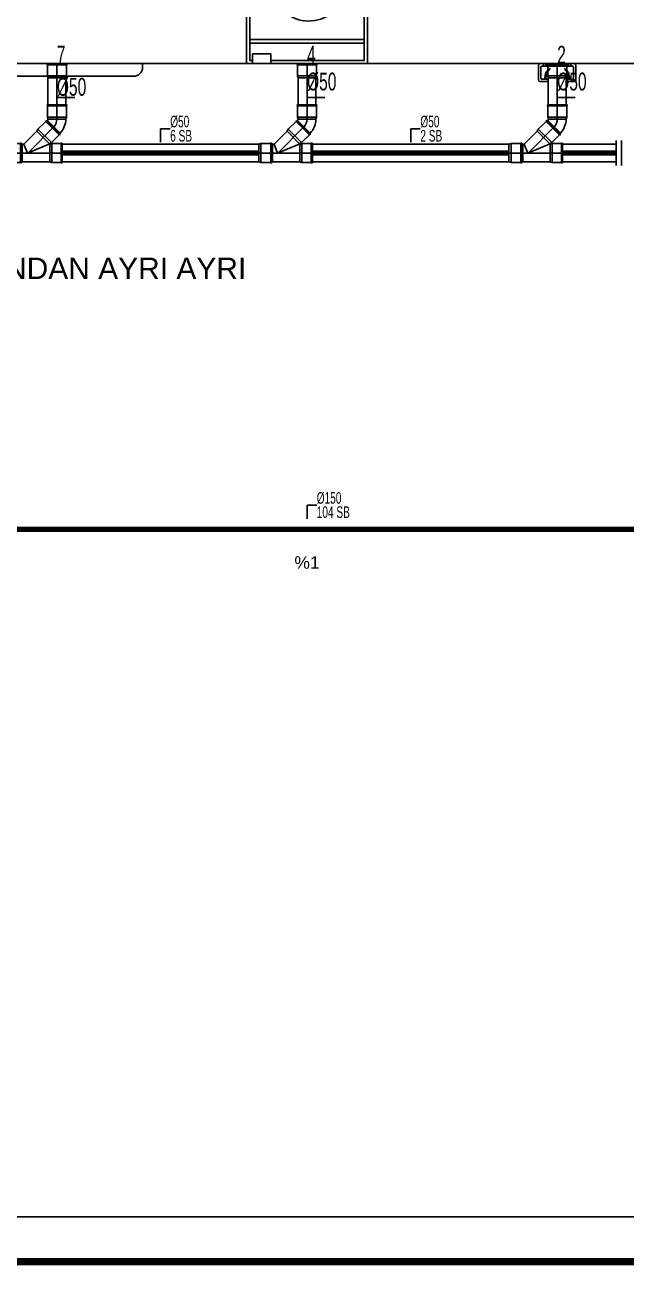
# Model space of a CAD drawing. Header units: centimetres. Extents: x -13133 to 30552, y -2 to 4552.
# Drawn here: x 16022 to 16359, y -2 to 692 of the extents above; entities that cross this region are included whole.
import ezdxf
from ezdxf.enums import TextEntityAlignment as Align

# ---------------------------------------------------------------- set-up
doc = ezdxf.new("R2010")
doc.units = ezdxf.units.CM
for name, pattern in [('BASMA HATTI', [31, 25, -6]), ('PIS', [38, 30, -8]), ('SICAK', [4.6, 4, -0.15, 0.075, -0.15, 0.075, -0.15]), ('SOGUK', [4.375, 4, -0.15, 0.075, -0.15])]:
    doc.linetypes.add(name, pattern=pattern)
for name, color, linetype in [('MTY-PIS-SU-BORUSU', 6, 'PIS'), ('MTY-PISSU-CAP', 211, 'CONTINUOUS'), ('MTY-PVC', 43, 'CONTINUOUS'), ('MTY-SICAKSU-BORU', 1, 'BASMA HATTI'), ('MTY-SOGUKSU-BORU', 5, 'CONTINUOUS'), ('MTY-TEFRIS', 15, 'CONTINUOUS'), ('MTY-TEMIZSU-CAP', 101, 'CONTINUOUS'), ('MTY-YUK-BIRIMI', 7, 'CONTINUOUS'), ('ROTAS-PAFTA', 7, 'CONTINUOUS'), ('ROTAS-PIS-SU-BORUSU', 6, 'PIS'), ('ROTAS-PISSU-CAP', 211, 'CONTINUOUS'), ('ROTAS-PVC', 43, 'CONTINUOUS'), ('ROTAS-SEMA', 8, 'CONTINUOUS'), ('ROTAS-TEFRIS', 15, 'CONTINUOUS'), ('ROTAS-YAZI', 7, 'CONTINUOUS')]:
    doc.layers.add(name, color=color, linetype=linetype)
doc.styles.add('CAP', font='wturkce.SHX', dxfattribs={"width": 0.65})
doc.styles.add('MTY_CAP', font='wturkce.SHX', dxfattribs={"width": 0.65, "height": 20})
doc.styles.add('ROTAS', font='arial.ttf')
doc.linetypes.add('PİS SU', pattern='A,6,-0.4,[")",Standard,S=1,R=0,X=-0.1,Y=-0.375],-0.2', length=6.6)

# ---------------------------------------------------------------- blocks, each defined once
blk = doc.blocks.new('DUS TEKNESI1 KOLON')
at = {"layer": 'MTY-SICAKSU-BORU', "linetype": 'SICAK', "ltscale": 10}
blk.add_line((-15, 70), (-15, 135), dxfattribs=at)
at = {"layer": 'MTY-SOGUKSU-BORU', "linetype": 'SOGUK', "ltscale": 10}
blk.add_line((0, 70), (0, 130), dxfattribs=at)
at = {"layer": 'MTY-TEFRIS', "color": 2}
for p, q in [((-53.27, 92.91), (-61.88, 92.91)), ((-56.78, 91.53), (-56.78, 82.44)), ((-51.58, 94.87), (-53.27, 92.91)), ((-53.11, 91.53), (-53.11, 82.44)), ((-51.58, 94.87), (-49.95, 92.91)), ((-41.27, 92.91), (-49.95, 92.91)), ((-49.61, 91.53), (-49.61, 82.44)), ((-46.03, 91.53), (-46.03, 82.44))]:
    blk.add_line(p, q, dxfattribs=at)
at = {"layer": 'MTY-TEFRIS', "color": 4}
for p, q in [((-31.45, 83.41), (-20.92, 83.41)), ((-20.92, 83.87), (-20.92, 81.14)), ((-20.92, 83.41), (-20.92, 81.6)), ((-19.56, 81.14), (-19.56, 83.87)), ((-18.2, 83.87), (-18.2, 81.14)), ((-16.84, 83.87), (-16.84, 81.14)), ((-16.84, 83.87), (-16.84, 81.14)), ((-15.47, 81.14), (-15.47, 83.87)), ((-14.11, 83.87), (-14.11, 81.14)), ((-12.75, 83.87), (-12.75, 81.14)), ((-11.39, 83.87), (-11.39, 81.14)), ((-10.03, 83.87), (-10.03, 81.14)), ((-36.4, 78.22), (-35.78, 80.22)), ((-36.4, 78.22), (-27.55, 78.22)), ((-27.55, 78.22), (-27.99, 79.88)), ((-26.68, 81.6), (-20.92, 81.6)), ((-21.16, 79.85), (-16, 79.85)), ((-20.3, 73.82), (-21.16, 79.85)), ((-19.51, 74.73), (-20.11, 78.94)), ((-20.11, 78.94), (-17.05, 78.94)), ((-17.05, 78.94), (-17.65, 74.73)), ((-16, 79.85), (-16.86, 73.82)), ((-8.86, 79.78), (-8.86, 79.74)), ((-8.86, 79.74), (-6.14, 79.74)), ((-8.86, 78.38), (-6.14, 78.38)), ((-8.86, 77.02), (-6.14, 77.02)), ((-6.14, 79.78), (-6.14, 79.74)), ((6.16, 79.85), (1, 79.85)), ((1, 79.85), (1.86, 73.82)), ((2.05, 78.94), (2.65, 74.73)), ((5.11, 78.94), (2.05, 78.94)), ((4.51, 74.73), (5.11, 78.94)), ((5.3, 73.82), (6.16, 79.85)), ((-16.86, 73.82), (-20.3, 73.82)), ((-20.28, 72.58), (-20.28, 71.43)), ((-20.28, 72.58), (-16.88, 72.58)), ((-17.65, 74.73), (-19.51, 74.73)), ((-19.42, 73.82), (-19.42, 72.58)), ((-19.37, 71.67), (-19.37, 71.03)), ((-19.37, 71.67), (-17.78, 71.67)), ((-17.78, 71.67), (-17.78, 71.03)), ((-17.76, 72.58), (-17.76, 73.82)), ((-16.88, 72.58), (-16.88, 71.43)), ((-8.86, 75.66), (-6.14, 75.66)), ((-6.14, 74.3), (-8.86, 74.3)), ((-8.86, 72.93), (-8.86, 71.34)), ((-8.86, 72.93), (-6.14, 72.93)), ((-6.14, 72.93), (-6.14, 71.34)), ((1.86, 73.82), (5.3, 73.82)), ((1.88, 72.58), (1.88, 71.43)), ((1.88, 72.58), (5.28, 72.58)), ((2.65, 74.73), (4.51, 74.73)), ((2.76, 72.58), (2.76, 73.82)), ((2.78, 71.67), (2.78, 71.03)), ((4.37, 71.67), (2.78, 71.67)), ((4.37, 71.67), (4.37, 71.03)), ((4.42, 73.82), (4.42, 72.58)), ((5.28, 72.58), (5.28, 71.43)), ((-8.85, 67.86), (-8.85, 61.24)), ((-6.15, 67.86), (-6.15, 61.24)), ((-5.71, 61.24), (-9.32, 61.24)), ((-9.32, 61.24), (-8.96, 58.68)), ((-8.96, 58.68), (-6.08, 58.68)), ((-6.08, 58.68), (-5.71, 61.24)), ((47.97, 0), (-61.88, 0)), ((-61.88, -2.05), (-61.88, 0)), ((47.98, -2.03), (47.97, 0)), ((42.98, -7.04), (-56.88, -7.04))]:
    blk.add_line(p, q, dxfattribs=at)
at = {"layer": 'MTY-TEFRIS', "color": 2}
for points in [[(-41.27, 94.87), (-61.88, 94.87), (-61.88, 80.85), (-41.27, 80.85)], [(-42.93, 91.53), (-60.5, 91.53), (-60.5, 82.44), (-42.93, 82.44)]]:
    blk.add_lwpolyline(points, close=True, dxfattribs=at)
at = {"layer": 'MTY-TEFRIS', "color": 4}
blk.add_lwpolyline([(-28.55, 78.22), (-28.55, 77.65), (-35.4, 77.65), (-35.4, 78.22)], dxfattribs=at)
for points in [[(-15.94, 70.15, 0.052672), (-14.15, 69.96, 0.063671)], [(-14.15, 69.96, 0.063671), (-12, 70.23, 0.076686), (-10.34, 70.95, 0.001385), (-10.32, 70.96, 0.146881)], [(-4.68, 70.96, 0.029659), (-5.35, 71.18, 0.063671), (-7.5, 71.45, 0.063671), (-9.65, 71.18, 0.029659), (-10.32, 70.96, 0.001385)], [(-0.85, 69.96, -0.063671), (-3, 70.23, -0.076686), (-4.66, 70.95, -0.001385), (-4.68, 70.96, -0.146881)], [(-3.67, 70.45, 0.001385), (-3.69, 70.46, 0.076686)], [(0.94, 70.15, -0.052672), (-0.85, 69.96, -0.063671)], [(-15.62, 66.05, -0.043271), (-14.15, 66.18, -0.063671)], [(-14.15, 66.18, -0.063671), (-12, 65.91, -0.029659), (-11.33, 65.69, -0.001385)], [(-11.33, 65.69, 0.001385), (-11.31, 65.68, 0.076686), (-9.65, 64.96, 0.02385), (-8.85, 64.8, 0.063671)], [(-6.15, 64.8, 0.02385), (-5.35, 64.96, 0.076686), (-3.69, 65.68, 0.001385), (-3.67, 65.69, 0.146881)], [(-0.85, 66.18, 0.063671), (-3, 65.91, 0.029659), (-3.67, 65.69, 0.001385)], [(0.62, 66.05, 0.043271), (-0.85, 66.18, 0.063671)]]:
    blk.add_lwpolyline(points, format="xyb", dxfattribs=at)
for centre, radius, start, end in [((-31.45, 78.88), 4.54, 90, 162.72065), ((-20.24, 83.87), 0.68, 0, 180), ((-18.88, 83.87), 0.68, 0, 180), ((-17.52, 83.87), 0.68, 0, 180), ((-16.16, 83.87), 0.68, 0, 180), ((-14.79, 83.87), 0.68, 0, 180), ((-13.43, 83.87), 0.68, 0, 180), ((-12.07, 83.87), 0.68, 0, 180), ((-10.71, 83.87), 0.68, 0, 180), ((-10.22, 79.78), 4.08, 0, 87.34618), ((-26.68, 80.24), 1.36, 90, 195.03031), ((-20.24, 81.14), 0.68, 180, 0), ((-18.88, 81.14), 0.68, 180, 0), ((-17.52, 81.14), 0.68, 180, 0), ((-16.16, 81.14), 0.68, 180, 0), ((-14.79, 81.14), 0.68, 180, 0), ((-13.43, 81.14), 0.68, 180, 0), ((-12.07, 81.14), 0.68, 180, 0), ((-10.71, 81.14), 0.68, 180, 0), ((-10.22, 79.78), 1.36, 0, 82.02098), ((-8.86, 79.06), 0.68, 90, 270), ((-8.86, 77.7), 0.68, 90, 270), ((-8.86, 76.34), 0.68, 90, 270), ((-6.14, 79.06), 0.68, 270, 90), ((-6.14, 77.7), 0.68, 270, 90), ((-6.14, 76.34), 0.68, 270, 90), ((-16.57, 67.73), 5.24, 135.05017, 225.82954), ((-16.57, 67.73), 4.33, 130.27538, 225.82954), ((-20.58, 67.73), 4.33, 314.17046, 49.72462), ((-20.58, 67.73), 5.24, 314.17046, 44.94983), ((-7.5, 67.73), 2.25, 311.5146, 228.4854), ((-8.86, 74.98), 0.68, 90, 270), ((-8.86, 73.62), 0.68, 90, 270), ((-6.14, 74.98), 0.68, 270, 90), ((-6.14, 73.62), 0.68, 270, 90), ((5.58, 67.73), 5.24, 135.05017, 225.82954), ((5.58, 67.73), 4.33, 130.27538, 225.82954), ((1.57, 67.73), 4.33, 314.17046, 49.72462), ((1.57, 67.73), 5.24, 314.17046, 44.94983), ((-18.58, 64.97), 1.92, 211.20705, 328.79295), ((-18.58, 65.45), 1.3, 218.96065, 321.6991), ((-7.5, 67.86), 1.35, 0, 180), ((3.58, 64.97), 1.92, 211.20705, 328.79295), ((3.58, 65.45), 1.3, 218.3009, 321.03935), ((-56.88, -2.04), 5, 180.10635, 270), ((42.98, -2.04), 5, 270, 0.10635)]:
    blk.add_arc(centre, radius, start, end, dxfattribs=at)
at = {"layer": 'MTY-TEMIZSU-CAP'}
for p, q in [((-21.81, 67.69), (-24.34, 67.69)), ((6.81, 67.69), (8.53, 67.69))]:
    blk.add_line(p, q, dxfattribs=at)
at = {"layer": 'MTY-PISSU-CAP', "lineweight": -3, "ltscale": 100, "style": 'CAP', "width": 0.65}
blk.add_attdef('PSCP', text='', height=10, dxfattribs=at).set_placement((0, -12.95), align=Align.MIDDLE_LEFT)
at = {"layer": 'MTY-TEMIZSU-CAP', "color": 101, "style": 'CAP', "width": 0.65}
blk.add_attdef('SCCP', text='', height=10, dxfattribs=at).set_placement((-24.34, 67.69), align=Align.MIDDLE_RIGHT)
blk.add_attdef('SOCP', text='', height=10, dxfattribs=at).set_placement((8.53, 67.69), align=Align.MIDDLE_LEFT)
at = {"layer": 'MTY-YUK-BIRIMI', "color": 101, "style": 'CAP', "width": 0.65}
blk.add_attdef('SC', text='', height=10, dxfattribs=at).set_placement((-27.65, 55.76), align=Align.MIDDLE_RIGHT)
blk.add_attdef('SO', text='', height=10, dxfattribs=at).set_placement((16, 50.59), align=Align.CENTER)
at = {"layer": 'MTY-YUK-BIRIMI', "color": 211, "lineweight": -3, "ltscale": 100, "style": 'CAP', "width": 0.65}
blk.add_attdef('PS', text='', height=10, dxfattribs=at).set_placement((-0.06, 5), align=Align.MIDDLE_LEFT)
blk = doc.blocks.new('PVC CATAL SAG')
at = {"layer": 'MTY-PIS-SU-BORUSU', "linetype": 'PİS SU', "ltscale": 5}
for p, q in [((0, 0), (0, -23.03)), ((0, -23.03), (0, -31.02)), ((-1.76, -35.26), (-16.12, -49.85)), ((3, -50), (-27, -50))]:
    blk.add_line(p, q, dxfattribs=at)
blk.add_arc((-6, -31.02), 6, 315, 0, dxfattribs=at)
at = {"layer": 'MTY-PISSU-CAP', "lineweight": -3, "ltscale": 100}
for p, q in [((0, -15.84), (0, -25.84)), ((10, -18.89), (0, -18.89))]:
    blk.add_line(p, q, dxfattribs=at)
at = {"layer": 'MTY-PVC', "color": 43}
for p, q in [((-5.5, 0), (-5.5, -0.6)), ((5.5, 0), (-5.5, 0)), ((-5.3, -0.6), (-5.5, -0.6)), ((5.3, -0.6), (-5.3, -0.6)), ((-5.3, -0.6), (-5.3, -6.85)), ((5.3, -6.85), (-5.3, -6.85)), ((-5.3, -6.85), (-5, -7.99)), ((5.3, -6.85), (5, -7.99)), ((5.5, -0.6), (5.3, -0.6)), ((5.3, -0.6), (5.3, -6.85)), ((5.5, 0), (5.5, -0.6)), ((5, -7.99), (-5, -7.99)), ((-5, -7.99), (-5, -22.87)), ((5, -7.99), (5, -22.87)), ((-5.5, -23.03), (-5.5, -23.63)), ((-5.5, -23.03), (-4.97, -23.03)), ((-5.5, -23.63), (-5.3, -23.63)), ((-5.3, -23.63), (5.3, -23.63)), ((-5.3, -23.63), (-5.3, -29.88)), ((-5, -23.03), (5.03, -23.03)), ((5.03, -23.03), (5.5, -23.03)), ((5.3, -23.63), (5.5, -23.63)), ((5.3, -23.63), (5.3, -29.88)), ((5.5, -23.03), (5.5, -23.63)), ((-6.17, -32.27), (-10.59, -36.69)), ((-5.88, -31.7), (-6.31, -32.13)), ((-5.88, -31.7), (-6.31, -32.13)), ((-6.31, -32.13), (-6.17, -32.27)), ((-6.31, -32.13), (-6.17, -32.27)), ((-6.17, -32.27), (1.33, -39.76)), ((-5.88, -31.7), (-5.58, -32.01)), ((-5.88, -31.7), (-5.58, -32.01)), ((-5.29, -31.73), (-5.58, -32.01)), ((-5.58, -32.01), (1.54, -39.13)), ((-5.3, -29.88), (5.3, -29.88)), ((-5.3, -29.88), (-5, -31.02)), ((-5.29, -31.73), (1.78, -38.8)), ((-5, -31.02), (5, -31.02)), ((5.3, -29.88), (5, -31.02)), ((-11.15, -37.73), (-18.46, -45)), ((-10.59, -36.69), (-11.15, -37.73)), ((-11.15, -37.73), (-4.14, -44.75)), ((-10.59, -36.69), (-3.09, -44.18)), ((1.33, -39.76), (-3.09, -44.18)), ((1.33, -39.76), (1.47, -39.9)), ((1.33, -39.76), (1.47, -39.9)), ((1.89, -39.48), (1.47, -39.9)), ((1.89, -39.48), (1.47, -39.9)), ((1.78, -38.8), (1.5, -39.08)), ((1.5, -39.08), (1.89, -39.48)), ((1.5, -39.08), (1.89, -39.48)), ((-25.86, -44.7), (-27, -45)), ((-27, -55), (-27, -45)), ((-25.86, -55.3), (-25.86, -44.7)), ((-20.33, -44.7), (-25.86, -44.7)), ((-19.73, -44.5), (-20.33, -44.5)), ((-20.33, -44.7), (-20.33, -44.5)), ((-20.33, -55.3), (-20.33, -44.7)), ((-19.73, -45), (-19.73, -44.5)), ((-19.73, -55), (-19.73, -45)), ((-19.33, -45), (-19.73, -45)), ((-18.46, -45), (-19.33, -45)), ((-19.33, -45), (-19.33, -55)), ((-19.33, -45), (-19.33, -55)), ((-19.33, -55), (-19.33, -45)), ((-19.33, -45), (-19.33, -55)), ((-16.5, -50), (-18.46, -45)), ((-4.43, -45), (-16.5, -50)), ((-4.14, -44.75), (-4.43, -45)), ((-4.02, -45), (-4.42, -45)), ((-3.09, -44.18), (-4.14, -44.75)), ((-2.88, -44.7), (-4.02, -45)), ((-4.02, -45), (-4.02, -55)), ((2.4, -44.7), (-2.88, -44.7)), ((-2.88, -44.7), (-2.88, -55.3)), ((3, -44.5), (2.4, -44.5)), ((2.4, -44.5), (2.4, -44.7)), ((2.4, -44.7), (2.4, -55.3)), ((3, -44.5), (3, -45)), ((3, -45), (3, -55)), ((-25.86, -55.3), (-27, -55)), ((-20.33, -55.3), (-25.86, -55.3)), ((-20.33, -55.5), (-20.33, -55.3)), ((-19.73, -55.5), (-19.73, -55)), ((-19.33, -55), (-19.73, -55)), ((-4.02, -55), (-19.33, -55)), ((-2.88, -55.3), (-4.02, -55)), ((2.4, -55.3), (-2.88, -55.3)), ((2.4, -55.3), (2.4, -55.5)), ((3, -55), (3, -55.5)), ((-19.73, -55.5), (-20.33, -55.5)), ((3, -55.5), (2.4, -55.5))]:
    blk.add_line(p, q, dxfattribs=at)
for radius in [1, 11]:
    blk.add_arc((-6, -31.02), radius, 315, 0, dxfattribs=at)
blk = doc.blocks.new('CAMASIR MAKINASI1 KOLON')
at = {"layer": 'MTY-SOGUKSU-BORU', "linetype": 'SOGUK', "ltscale": 10}
blk.add_line((0, 70), (0, 130), dxfattribs=at)
at = {"layer": 'MTY-TEFRIS', "color": 4}
for p, q in [((-32, 80.72), (32.03, 80.72)), ((-32, 78.63), (32.03, 78.63)), ((-32, 13.53), (32.03, 13.53)), ((-32, 11.44), (32.03, 11.44))]:
    blk.add_line(p, q, dxfattribs=at)
at = {"layer": 'MTY-TEFRIS', "color": 2}
blk.add_line((-12.92, 52.39), (-12.92, 37.98), dxfattribs=at)
at = {"layer": 'MTY-TEFRIS', "color": 4}
for points in [[(-33.8, 100), (33.82, 100), (33.82, 0), (-33.8, 0)], [(-20.25, 5.42), (-30.46, 5.42), (-30.46, 0), (-20.25, 0)]]:
    blk.add_lwpolyline(points, close=True, dxfattribs=at)
blk.add_lwpolyline([(-30.46, 1.8), (-32, 1.8), (-32, 98.2), (32.03, 98.2), (32.03, 1.8), (-20.25, 1.8)], dxfattribs=at)
at = {"layer": 'MTY-TEFRIS', "color": 2}
for points in [[(-31.18, 97.28), (30.98, 97.28), (30.98, 87.1), (-31.18, 87.1)], [(-29.3, 95.74), (-13.37, 95.74), (-13.37, 88.32), (-29.3, 88.32)], [(-11.6, 95.74), (0.94, 95.74), (0.94, 95.26), (-11.6, 95.26)], [(-11.6, 94.44), (0.94, 94.44), (0.94, 93.96), (-11.6, 93.96)], [(-11.6, 93.13), (0.94, 93.13), (0.94, 92.66), (-11.6, 92.66)], [(-11.6, 91.83), (0.94, 91.83), (0.94, 91.35), (-11.6, 91.35)], [(-11.6, 90.52), (0.94, 90.52), (0.94, 90.05), (-11.6, 90.05)], [(-11.6, 89.22), (0.94, 89.22), (0.94, 88.74), (-11.6, 88.74)], [(-21.39, 54.99), (-16.54, 54.99), (-16.54, 50.56), (-21.39, 50.56)], [(17.6, 50.13), (20.64, 50.13), (20.64, 40.43), (17.6, 40.43)], [(-21.39, 35.37), (-16.54, 35.37), (-16.54, 39.8), (-21.39, 39.8)]]:
    blk.add_lwpolyline(points, close=True, dxfattribs=at)
for points in [[(-20.43, 54.99), (-20.43, 59.12), (-26.42, 59.12), (-26.42, 31.22), (-20.43, 31.22), (-20.43, 35.37)], [(-20.43, 39.8), (-20.43, 50.56)]]:
    blk.add_lwpolyline(points, dxfattribs=at)
for centre in [(-25.37, 57.94), (-21.45, 57.94), (-20.37, 54.06), (-20.37, 51.48), (-17.4, 51.48), (-20.37, 38.88), (-20.37, 36.3), (-17.4, 38.88), (-25.37, 32.42), (-21.45, 32.42)]:
    blk.add_circle(centre, 0.522, dxfattribs=at)
for radius, start, end in [(21.33, 207.37723, 152.62277), (15.67, 207.37723, 152.62277), (21.33, 165.38153, 194.61847)]:
    blk.add_arc((0.99, 45.18), radius, start, end, dxfattribs=at)
at = {"layer": 'MTY-PISSU-CAP', "lineweight": -3, "ltscale": 100, "style": 'CAP', "width": 0.65}
blk.add_attdef('PSCP', text='', height=10, dxfattribs=at).set_placement((0.01, -10), align=Align.MIDDLE_LEFT)
at = {"layer": 'MTY-TEMIZSU-CAP', "color": 101, "style": 'CAP', "width": 0.65}
blk.add_attdef('SOCP', text='', height=10, dxfattribs=at).set_placement((-3.34, 71.49), align=Align.MIDDLE_RIGHT)
at = {"layer": 'MTY-YUK-BIRIMI', "color": 101, "style": 'CAP', "width": 0.65}
blk.add_attdef('SO', text='', height=10, dxfattribs=at).set_placement((2.5, 71.49), align=Align.MIDDLE_LEFT)
at = {"layer": 'MTY-YUK-BIRIMI', "color": 211, "lineweight": -3, "ltscale": 100, "style": 'CAP', "width": 0.65}
blk.add_attdef('PS', text='', height=10, dxfattribs=at).set_placement((0.01, 5), align=Align.MIDDLE_LEFT)
blk = doc.blocks.new('YER SUZGECI DN501 KOLON')
at = {"layer": 'MTY-TEFRIS', "color": 2}
for p, q in [((-9.5, 0), (-7.7, 0)), ((-7.7, 0), (-7.7, -1.4)), ((7.7, 0), (-7.7, 0)), ((-7.7, 0), (-7.7, -1.4)), ((-4.9, 0), (-6.3, 0)), ((-6.3, 0), (-6.3, -1.4)), ((-4.9, -1.12), (-6.02, 0)), ((-4.9, -0.37), (-5.27, 0)), ((-4.9, -0.13), (-5.03, 0)), ((-4.9, -1.4), (-4.9, 0)), ((-2.1, 0), (-3.5, 0)), ((-3.5, 0), (-3.5, -1.4)), ((-2.1, -1.12), (-3.22, 0)), ((-2.1, -0.37), (-2.47, 0)), ((-2.1, -0.13), (-2.23, 0)), ((-2.1, -1.4), (-2.1, 0)), ((0.7, 0), (-0.7, 0)), ((-0.7, 0), (-0.7, -1.4)), ((0.7, -1.36), (-0.66, 0)), ((0.7, -1.12), (-0.42, 0)), ((0.7, -0.62), (0.08, 0)), ((0.7, -0.37), (0.33, 0)), ((0.7, -0.13), (0.57, 0)), ((0.7, -1.4), (0.7, 0)), ((3.5, 0), (2.1, 0)), ((2.1, 0), (2.1, -1.4)), ((3.5, -1.36), (2.14, 0)), ((3.5, -1.12), (2.38, 0)), ((3.5, -0.62), (2.88, 0)), ((3.5, -0.37), (3.13, 0)), ((3.5, -0.13), (3.37, 0)), ((3.5, -1.4), (3.5, 0)), ((6.3, 0), (4.9, 0)), ((4.9, 0), (4.9, -1.4)), ((6.3, -1.36), (4.94, 0)), ((6.3, -1.12), (5.18, 0)), ((6.3, -0.62), (5.68, 0)), ((6.3, -0.37), (5.93, 0)), ((6.3, -0.13), (6.17, 0)), ((6.3, -1.4), (6.3, 0)), ((7.7, -1.4), (7.7, 0)), ((7.7, 0), (9.5, 0)), ((7.7, -1.4), (7.7, 0)), ((-10.5, -9), (-10.5, -1)), ((-9.1, -1.9), (-9.1, -8.1)), ((-7.7, -1.4), (-8.6, -1.4)), ((-7.7, -1.4), (7.7, -1.4)), ((-7.08, -8.6), (-6.3, -4.75)), ((-6.59, -6.29), (-6.61, -6.27)), ((-6.61, -6.29), (-6.1, -6.29)), ((-6.41, -6.29), (-6.58, -6.12)), ((-6.57, -8.6), (-5.84, -5)), ((-6.24, -6.29), (-6.55, -5.98)), ((-6.1, -6.25), (-6.52, -5.83)), ((-6.07, -6.11), (-6.49, -5.68)), ((-6.04, -5.96), (-6.46, -5.54)), ((-6.01, -5.81), (-6.43, -5.39)), ((-5.98, -5.67), (-6.4, -5.24)), ((-5.95, -5.52), (-6.37, -5.09)), ((-5.92, -5.37), (-6.34, -4.95)), ((-5.89, -5.22), (-6.31, -4.8)), ((-5.11, -1.4), (-6.3, -0.21)), ((-5.36, -1.4), (-6.3, -0.46)), ((-5.61, -1.4), (-6.3, -0.71)), ((-5.85, -1.4), (-6.3, -0.95)), ((-6.1, -1.4), (-6.3, -1.2)), ((-6.3, -1.4), (-4.9, -1.4)), ((-6.3, -4.75), (-4.25, -2.7)), ((-4.9, -1.36), (-6.26, 0)), ((-5.86, -5.08), (-6.24, -4.69)), ((-5.8, -4.96), (-6.16, -4.6)), ((-5.71, -4.87), (-6.07, -4.52)), ((-5.62, -4.78), (-5.98, -4.43)), ((-5.54, -4.69), (-5.89, -4.34)), ((-5.84, -5), (-4.04, -3.2)), ((-5.45, -4.6), (-5.8, -4.25)), ((-4.9, -0.87), (-5.77, 0)), ((-5.36, -4.52), (-5.71, -4.16)), ((-5.27, -4.43), (-5.62, -4.07)), ((-5.18, -4.34), (-5.54, -3.99)), ((-4.9, -0.62), (-5.52, 0)), ((-5.09, -4.25), (-5.45, -3.9)), ((-5.01, -4.16), (-5.36, -3.81)), ((-4.92, -4.07), (-5.27, -3.72)), ((-4.83, -3.99), (-5.18, -3.63)), ((-4.74, -3.9), (-5.09, -3.54)), ((-4.65, -3.81), (-5.01, -3.46)), ((-4.56, -3.72), (-4.92, -3.37)), ((-4.48, -3.63), (-4.83, -3.28)), ((-4.39, -3.54), (-4.74, -3.19)), ((-4.3, -3.46), (-4.65, -3.1)), ((-4.21, -3.37), (-4.56, -3.01)), ((-4.12, -3.28), (-4.48, -2.93)), ((-4.04, -3.18), (-4.39, -2.84)), ((-4.04, -3), (-4.3, -2.75)), ((-4.04, -2.7), (-4.25, -2.7)), ((-4.04, -2.83), (-4.17, -2.7)), ((-2.31, -1.4), (-3.5, -0.21)), ((-2.56, -1.4), (-3.5, -0.46)), ((-2.81, -1.4), (-3.5, -0.71)), ((-3.05, -1.4), (-3.5, -0.95)), ((-3.3, -1.4), (-3.5, -1.2)), ((-3.5, -1.4), (-2.1, -1.4)), ((-2.1, -1.36), (-3.46, 0)), ((-2.1, -0.87), (-2.97, 0)), ((-2.1, -0.62), (-2.72, 0)), ((0.49, -1.4), (-0.7, -0.21)), ((0.24, -1.4), (-0.7, -0.46)), ((-0.01, -1.4), (-0.7, -0.71)), ((-0.25, -1.4), (-0.7, -0.95)), ((-0.5, -1.4), (-0.7, -1.2)), ((-0.7, -1.4), (0.7, -1.4)), ((0.7, -0.87), (-0.17, 0)), ((3.29, -1.4), (2.1, -0.21)), ((3.04, -1.4), (2.1, -0.46)), ((2.79, -1.4), (2.1, -0.71)), ((2.55, -1.4), (2.1, -0.95)), ((2.3, -1.4), (2.1, -1.2)), ((2.1, -1.4), (3.5, -1.4)), ((3.5, -0.87), (2.63, 0)), ((4.25, -2.7), (4.05, -2.7)), ((4.05, -3.2), (4.05, -3.2)), ((5.85, -5), (4.05, -3.2)), ((6.33, -4.9), (4.14, -2.7)), ((6.31, -4.75), (4.25, -2.7)), ((6.09, -1.4), (4.9, -0.21)), ((5.84, -1.4), (4.9, -0.46)), ((5.59, -1.4), (4.9, -0.71)), ((5.35, -1.4), (4.9, -0.95)), ((5.1, -1.4), (4.9, -1.2)), ((4.9, -1.4), (6.3, -1.4)), ((6.38, -5.12), (5.3, -4.04)), ((6.42, -5.34), (5.3, -4.21)), ((6.47, -5.56), (5.3, -4.39)), ((6.3, -0.87), (5.43, 0)), ((6.57, -8.6), (5.85, -5)), ((6.51, -5.78), (5.87, -5.14)), ((6.56, -6), (5.92, -5.37)), ((6.6, -6.23), (5.96, -5.59)), ((6.49, -6.29), (6.01, -5.81)), ((6.31, -6.29), (6.05, -6.03)), ((6.14, -6.29), (6.1, -6.25)), ((6.62, -6.29), (6.11, -6.29)), ((7.08, -8.6), (6.31, -4.75)), ((8.6, -1.4), (7.7, -1.4)), ((9.1, -8.1), (9.1, -1.9)), ((10.5, -1), (10.5, -9.5)), ((-5.3, -10), (-9.5, -10)), ((-8.6, -8.6), (-5.3, -8.6)), ((-6.93, -8.6), (-7.06, -8.48)), ((-7.03, -8.35), (-6.52, -8.35)), ((-6.76, -8.6), (-7.01, -8.35)), ((-6.58, -8.6), (-6.83, -8.35)), ((-6.54, -8.46), (-6.65, -8.35)), ((5.3, -8.6), (8.6, -8.6)), ((10, -10), (5.3, -10)), ((7.03, -8.35), (6.52, -8.35)), ((6.68, -8.6), (6.55, -8.47)), ((6.86, -8.6), (6.61, -8.35)), ((7.03, -8.6), (6.78, -8.35)), ((7.05, -8.44), (6.96, -8.35))]:
    blk.add_line(p, q, dxfattribs=at)
for centre, radius, start, end in [((-9.5, -1), 1, 90, 180), ((-8.6, -1.9), 0.5, 90, 180), ((8.6, -1.9), 0.5, 0, 90), ((9.5, -1), 1, 0, 90), ((-9.5, -9), 1, 180, 270), ((-8.6, -8.1), 0.5, 180, 270), ((8.6, -8.1), 0.5, 270, 0), ((10, -9.5), 0.5, 270, 0)]:
    blk.add_arc(centre, radius, start, end, dxfattribs=at)
at = {"layer": 'MTY-PISSU-CAP', "lineweight": -3, "ltscale": 100, "style": 'CAP', "width": 0.65}
blk.add_attdef('PSCP', text='', height=10, dxfattribs=at).set_placement((0, -10), align=Align.MIDDLE_LEFT)
at = {"layer": 'MTY-YUK-BIRIMI', "color": 211, "lineweight": -3, "ltscale": 100, "style": 'CAP', "width": 0.65}
blk.add_attdef('PS', text='', height=10, dxfattribs=at).set_placement((0, 5), align=Align.MIDDLE_LEFT)
blk = doc.blocks.new('MTY-PIS SU CAP SB')
at = {"layer": 'MTY-PISSU-CAP'}
for p, q in [((0.83, 1.17), (0, 1.17)), ((0, 1.17), (0, 0))]:
    blk.add_line(p, q, dxfattribs=at)
at = {"layer": 'MTY-PISSU-CAP', "style": 'MTY_CAP', "width": 0.65}
blk.add_attdef('PSCP_001', (0.83, 1.29), '', height=1, dxfattribs=at)
at = {"layer": 'MTY-YUK-BIRIMI', "color": 211, "style": 'MTY_CAP', "width": 0.65}
blk.add_attdef('PS_001', (0.83, 0.07), '', height=1, dxfattribs=at)

msp = doc.modelspace()

# ---------------------------------------------------------------- linework, layer by layer
at = {"layer": 'ROTAS-PAFTA'}
for points, const_width in [([(15040, 0), (23060, 0), (23060, 2800), (15040, 2800)], 4), ([(15065, 25), (23035, 25), (23035, 2775), (15065, 2775)], 1)]:
    msp.add_lwpolyline(points, close=True, dxfattribs=dict(at, const_width=const_width))
at = {"layer": 'ROTAS-PIS-SU-BORUSU', "const_width": 3}
for points in [[(16043, 620), (16153, 620)], [(16183, 620), (16293, 620)], [(16323, 620), (16353, 620)], [(15950, 409.5), (16410, 409.5)]]:
    msp.add_lwpolyline(points, dxfattribs=at)
at = {"layer": 'ROTAS-PVC'}
for p, q in [((16043, 625), (16153, 625)), ((16183, 625), (16293, 625)), ((16323, 625), (16353, 625)), ((16353, 613), (16353, 627)), ((16356, 613), (16356, 627)), ((16043, 615), (16153, 615)), ((16183, 615), (16293, 615)), ((16323, 615), (16353, 615))]:
    msp.add_line(p, q, dxfattribs=at)
at = {"layer": 'ROTAS-SEMA'}
msp.add_lwpolyline([(15140, 670), (22960, 670)], dxfattribs=at)

# ---------------------------------------------------------------- block references
at = {"layer": 'ROTAS-TEFRIS'}
ref = msp.add_blockref('DUS TEKNESI1 KOLON', (16040, 670), dxfattribs=at)
ref.add_attrib('SO', '1.0', dxfattribs={"color": 101, "height": 10, "style": 'CAP', "width": 0.65}).set_placement((16056, 720.59), align=Align.CENTER)
ref.add_attrib('SOCP', 'Ø20', dxfattribs={"color": 101, "height": 10, "style": 'CAP', "width": 0.65}).set_placement((16048.53, 737.69), align=Align.MIDDLE_LEFT)
ref.add_attrib('SC', '1.0', dxfattribs={"color": 101, "height": 10, "style": 'CAP', "width": 0.65}).set_placement((16012.35, 725.76), align=Align.MIDDLE_RIGHT)
ref.add_attrib('SCCP', 'Ø20', dxfattribs={"color": 101, "height": 10, "style": 'CAP', "width": 0.65}).set_placement((16015.66, 737.69), align=Align.MIDDLE_RIGHT)
ref.add_attrib('PSCP', 'Ø50', dxfattribs={"lineweight": -3, "ltscale": 100, "height": 10, "style": 'CAP', "width": 0.65}).set_placement((16040, 657.05), align=Align.MIDDLE_LEFT)
ref.add_attrib('PS', '7', dxfattribs={"color": 211, "lineweight": -3, "ltscale": 100, "height": 10, "style": 'CAP', "width": 0.65}).set_placement((16039.94, 675), align=Align.MIDDLE_LEFT)
ref = msp.add_blockref('CAMASIR MAKINASI1 KOLON', (16180, 670), dxfattribs=at)
ref.add_attrib('SO', '1.0', dxfattribs={"color": 101, "height": 10, "style": 'CAP', "width": 0.65}).set_placement((16182.5, 741.49), align=Align.MIDDLE_LEFT)
ref.add_attrib('SOCP', 'Ø20', dxfattribs={"color": 101, "height": 10, "style": 'CAP', "width": 0.65}).set_placement((16176.66, 741.49), align=Align.MIDDLE_RIGHT)
ref.add_attrib('PSCP', 'Ø50', dxfattribs={"lineweight": -3, "ltscale": 100, "height": 10, "style": 'CAP', "width": 0.65}).set_placement((16180.01, 660), align=Align.MIDDLE_LEFT)
ref.add_attrib('PS', '4', dxfattribs={"color": 211, "lineweight": -3, "ltscale": 100, "height": 10, "style": 'CAP', "width": 0.65}).set_placement((16180.01, 675), align=Align.MIDDLE_LEFT)
ref = msp.add_blockref('YER SUZGECI DN501 KOLON', (16320, 670), dxfattribs=at)
ref.add_attrib('PSCP', 'Ø50', dxfattribs={"lineweight": -3, "ltscale": 100, "height": 10, "style": 'CAP', "width": 0.65}).set_placement((16320, 660), align=Align.MIDDLE_LEFT)
ref.add_attrib('PS', '2', dxfattribs={"color": 211, "lineweight": -3, "ltscale": 100, "height": 10, "style": 'CAP', "width": 0.65}).set_placement((16320, 675), align=Align.MIDDLE_LEFT)
for p in [(16040, 670), (16180, 670), (16320, 670)]:
    msp.add_blockref('PVC CATAL SAG', p, dxfattribs=at)
ref = msp.add_blockref('MTY-PIS SU CAP SB', (16098, 626), dxfattribs=dict(at, xscale=6.5, yscale=6.5))
ref.add_attrib('PSCP_001', 'Ø50', (16103.42, 634.38), dxfattribs={"height": 6.5, "style": 'MTY_CAP', "width": 0.65})
ref.add_attrib('PS_001', '6 SB', (16103.42, 626.43), dxfattribs={"color": 211, "height": 6.5, "style": 'MTY_CAP', "width": 0.65})
ref = msp.add_blockref('MTY-PIS SU CAP SB', (16238, 626), dxfattribs=dict(at, xscale=6.5, yscale=6.5))
ref.add_attrib('PSCP_001', 'Ø50', (16243.42, 634.38), dxfattribs={"height": 6.5, "style": 'MTY_CAP', "width": 0.65})
ref.add_attrib('PS_001', '2 SB', (16243.42, 626.43), dxfattribs={"color": 211, "height": 6.5, "style": 'MTY_CAP', "width": 0.65})
ref = msp.add_blockref('MTY-PIS SU CAP SB', (16180, 415.5), dxfattribs=dict(at, xscale=6.5, yscale=6.5))
ref.add_attrib('PSCP_001', 'Ø150', (16185.42, 423.88), dxfattribs={"height": 6.5, "style": 'MTY_CAP', "width": 0.65})
ref.add_attrib('PS_001', '104 SB', (16185.42, 415.93), dxfattribs={"color": 211, "height": 6.5, "style": 'MTY_CAP', "width": 0.65})

# ---------------------------------------------------------------- texts
at = {"layer": 'ROTAS-PISSU-CAP', "style": 'ROTAS'}
msp.add_text('%1', height=7, dxfattribs=at).set_placement((16180, 387.5), align=Align.CENTER)
at = {"layer": 'ROTAS-YAZI', "style": 'ROTAS'}
msp.add_text('RÖGAR ŞEMASI (BİNA DIŞI, DOĞU CEPHESİ) - KOLON DİPLERİ ZEMİN KOTUNDAN AYRI AYRI', height=12, dxfattribs=at).set_placement((15400, 549.5))

doc.saveas('drawing.dxf')
